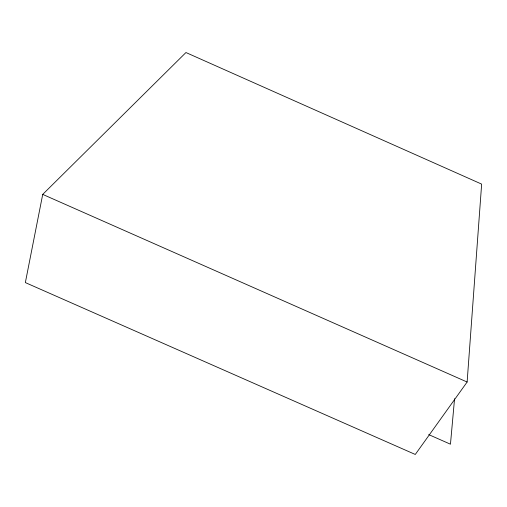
<?xml version="1.0" encoding="UTF-8"?>
<svg xmlns="http://www.w3.org/2000/svg" width="507" height="507" viewBox="0 0 507 507"><rect width="100%" height="100%" fill="white"/><g stroke="black" fill="none" stroke-linecap="round" stroke-linejoin="round"><path stroke-width="0.76" d="M467.124 382.024L481.65 184.111L185.949 52.538L42.721 194.396L25.35 282.589L415.277 454.462L467.124 382.024L42.721 194.396M454.564 398.711L450.457 444.202L428.713 434.607"/></g></svg>
